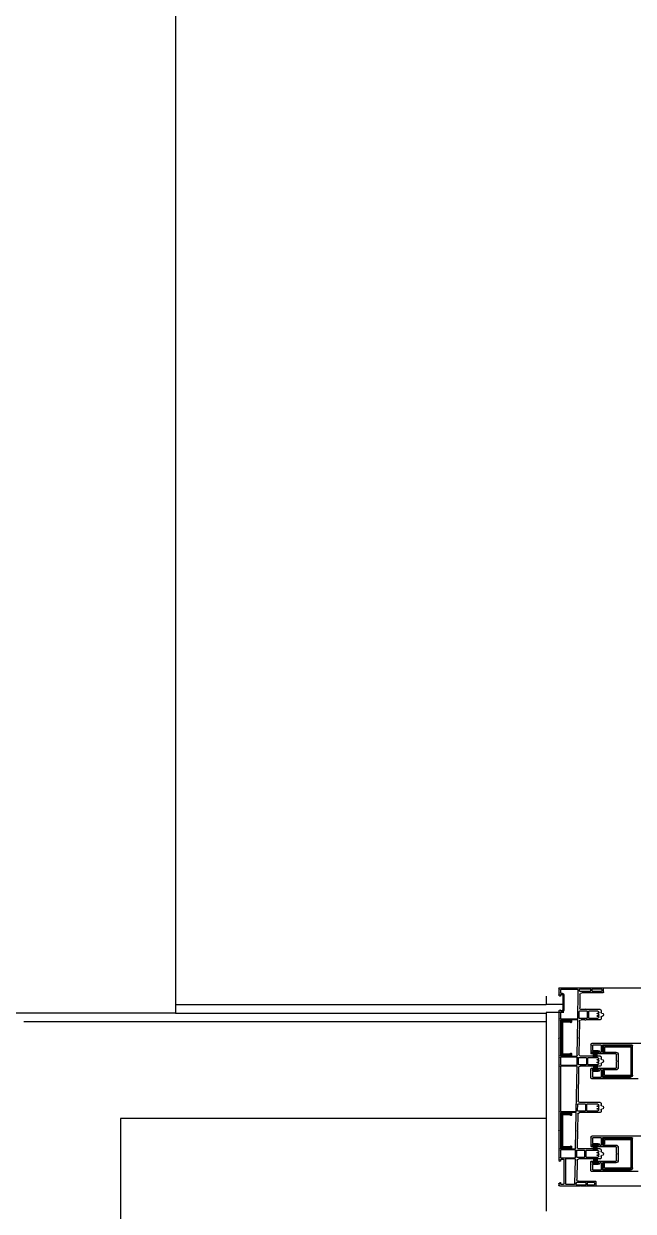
# Model space of a CAD drawing. Header units: millimetres. Extents: x -33000 to 294000, y 0 to 42408.
# Drawn here: x 18980 to 19703, y 12740 to 14147 of the extents above; entities that cross this region are included whole.
import ezdxf

# ---------------------------------------------------------------- set-up
doc = ezdxf.new("R2010")
doc.units = ezdxf.units.MM
doc.header["$LTSCALE"] = 50
doc.layers.add('arch', color=8, linetype='Continuous')

# ---------------------------------------------------------------- blocks, each defined once
blk = doc.blocks.new('A$C310D5BF5')
for p, q in [((1418, 0), (52, 0)), ((1470, 0), (1418, 0)), ((1470, 0), (1470, -8.6)), ((1417, -5), (1417, -1)), ((1418, -6), (1443, -6)), ((1418.8, -3.7), (1418.8, -2.3)), ((1419.3, -1.8), (1430.5, -1.8)), ((1430.5, -4.2), (1419.3, -4.2)), ((1431, -2.3), (1431, -3.7)), ((1432, -3.7), (1432, -2.3)), ((1432.5, -1.8), (1445.3, -1.8)), ((1445.3, -4.2), (1432.5, -4.2)), ((1445, -8), (1445.3, -24)), ((1445.8, -2.3), (1445.8, -3.7)), ((1447, -6), (1447, -3)), ((1447.5, -36.3), (1447, -6)), ((1448, -2), (1467.7, -2)), ((1464, -8.5), (1464, -26.5)), ((1465.5, -8.5), (1465.5, -26.5)), ((1467.7, -6.5), (1466, -6.5)), ((1467.7, -8), (1466, -8)), ((1468.2, -2.5), (1468.2, -6)), ((1468.2, -8.5), (1468.2, -9.7)), ((1468.5, -10), (1468.7, -10)), ((1469.9, -9), (1468.9, -9.9)), ((1420, -27), (1420, -29)), ((1421, -26), (1437.5, -26)), ((1424, -28), (1434.5, -28)), ((1436.5, -28), (1445.7, -28)), ((1437.7, -26), (1438.6, -25.4)), ((1439.3, -26), (1443.3, -26)), ((1467.9, -27), (1466, -27)), ((1468.7, -26.5), (1469.8, -27.2)), ((1470, -27.6), (1470, -58.9)), ((1420, -35), (1420, -37)), ((1421, -38), (1437.5, -38)), ((1422.5, -32.7), (1422.5, -31.3)), ((1422.8, -31), (1424.2, -31)), ((1424.2, -33), (1422.8, -33)), ((1424.2, -30), (1423, -29.8)), ((1423, -34.2), (1424.2, -34)), ((1434.5, -36), (1424, -36)), ((1424.5, -30.7), (1424.5, -30.3)), ((1424.5, -33.7), (1424.5, -33.3)), ((1435, -28.5), (1435, -35.5)), ((1436, -35.5), (1436, -28.5)), ((1445.8, -36), (1436.5, -36)), ((1437.7, -38), (1438.6, -38.6)), ((1439.3, -38), (1443.6, -38)), ((1445.6, -40), (1445.9, -58.9)), ((1446.2, -28.5), (1446.3, -35.5)), ((1448.3, -80.5), (1447.6, -38.5)), ((1467.7, -36.8), (1448, -36.8)), ((1448.1, -38), (1454.7, -38)), ((1455.2, -38.5), (1455.2, -41)), ((1456.2, -41), (1456.2, -38.5)), ((1456.7, -38), (1467.7, -38)), ((1466, -28.5), (1467.7, -28.5)), ((1468.2, -29), (1468.2, -36.3)), ((1468.2, -38.5), (1468.2, -80.5)), ((1360, -66), (1431, -66)), ((1382.5, -103.5), (1382.5, -68.5)), ((1383, -68), (1418, -68)), ((1383, -104.7), (1383, -69.3)), ((1383.3, -69), (1417.2, -69)), ((1417.5, -69.3), (1417.5, -75.5)), ((1418.5, -68.5), (1418.5, -76)), ((1419.5, -76), (1419.5, -68.5)), ((1420, -68), (1429.7, -68)), ((1430.2, -68.5), (1430.2, -74.1)), ((1432, -67), (1432, -78)), ((1445.9, -60.1), (1446.3, -79)), ((1446.2, -59.3), (1446, -59.1)), ((1446, -59.9), (1446.2, -59.7)), ((1469.7, -59.3), (1469.9, -59.1)), ((1469.9, -59.9), (1469.7, -59.7)), ((1470, -60.1), (1470, -168.9)), ((1384.4, -103.3), (1384.4, -70.7)), ((1384.7, -70.4), (1415.8, -70.4)), ((1399.5, -79.5), (1399.5, -94.5)), ((1401.5, -86.4), (1401.5, -79.5)), ((1418, -76.5), (1402.5, -76.5)), ((1402.5, -78.5), (1424.1, -78.5)), ((1416.1, -70.7), (1416.1, -75.5)), ((1416.1, -75.5), (1417.5, -75.5)), ((1421.5, -76.5), (1420, -76.5)), ((1420, -82), (1420, -84)), ((1421, -81), (1444.3, -81)), ((1423.2, -76.3), (1423.2, -76.8)), ((1423.6, -76.5), (1423.6, -75.8)), ((1423.6, -75.8), (1430, -75.8)), ((1423.6, -76.5), (1430, -76.5)), ((1429.7, -74.6), (1423.7, -74.6)), ((1429.9, -75.8), (1423.7, -75.8)), ((1423.7, -77.3), (1424.1, -77.3)), ((1424, -83), (1435.5, -83)), ((1424.6, -77.8), (1424.6, -78)), ((1424.7, -81.9), (1424.7, -76.5)), ((1425, -81.9), (1425, -76.5)), ((1425.3, -81.9), (1425.3, -76.5)), ((1425.6, -81.9), (1425.6, -76.5)), ((1425.9, -81.9), (1425.9, -76.5)), ((1426.2, -81.9), (1426.2, -76.5)), ((1426.5, -81.9), (1426.5, -76.5)), ((1426.6, -81.4), (1426.6, -76.5)), ((1426.9, -81.4), (1426.6, -81.4)), ((1426.9, -81.4), (1426.9, -76.5)), ((1427.1, -81.9), (1427.1, -76.5)), ((1427.4, -81.9), (1427.4, -76.5)), ((1427.7, -81.9), (1427.7, -76.5)), ((1428, -81.9), (1428, -76.5)), ((1428.3, -81.9), (1428.3, -76.5)), ((1428.6, -81.9), (1428.6, -76.5)), ((1428.9, -81.9), (1428.9, -76.5)), ((1429, -78), (1429, -77.8)), ((1429.5, -77.3), (1429.9, -77.3)), ((1429.5, -78.5), (1431.5, -78.5)), ((1430, -76.5), (1430, -75.8)), ((1430.4, -76.8), (1430.4, -76.3)), ((1436, -83.5), (1436, -90.5)), ((1437, -90.5), (1437, -83.5)), ((1437.5, -83), (1446.7, -83)), ((1447.2, -83.5), (1447.3, -90.5)), ((1448.5, -91.3), (1448.3, -82.7)), ((1454.7, -81), (1448.8, -81)), ((1448.8, -82.2), (1467.7, -82.2)), ((1455.2, -78), (1455.2, -80.5)), ((1456.2, -80.5), (1456.2, -78)), ((1467.7, -81), (1456.7, -81)), ((1468.2, -82.7), (1468.2, -91.3)), ((1401.2, -86.8), (1401.4, -86.6)), ((1401.2, -87.2), (1401.4, -87.4)), ((1401.5, -94.5), (1401.5, -87.6)), ((1424.1, -95.5), (1402.5, -95.5)), ((1402.5, -97.5), (1418, -97.5)), ((1416.1, -98.5), (1417.5, -98.5)), ((1416.1, -103.3), (1416.1, -98.5)), ((1417.5, -104.7), (1417.5, -98.5)), ((1418.5, -98), (1418.5, -105.5)), ((1419.5, -105.5), (1419.5, -98)), ((1420, -90), (1420, -92)), ((1420, -97.5), (1421.5, -97.5)), ((1421, -93), (1444.6, -93)), ((1422.5, -87.7), (1422.5, -86.3)), ((1422.8, -86), (1424.2, -86)), ((1424.2, -88), (1422.8, -88)), ((1424.2, -85), (1423, -84.8)), ((1423, -89.2), (1424.2, -89)), ((1423.2, -97.7), (1423.2, -97.2)), ((1423.6, -97.5), (1423.6, -98.2)), ((1423.6, -97.5), (1430, -97.5)), ((1423.6, -98.2), (1430, -98.2)), ((1423.7, -96.7), (1424.1, -96.7)), ((1429.9, -98.2), (1423.7, -98.2)), ((1435.5, -91), (1424, -91)), ((1424.5, -85.7), (1424.5, -85.3)), ((1424.5, -88.7), (1424.5, -88.3)), ((1424.6, -96.2), (1424.6, -96)), ((1424.7, -92.1), (1424.7, -97.5)), ((1425, -92.1), (1425, -97.5)), ((1425.3, -92.1), (1425.3, -97.5)), ((1425.6, -92.1), (1425.6, -97.5)), ((1425.9, -92.1), (1425.9, -97.5)), ((1426.2, -92.1), (1426.2, -97.5)), ((1426.5, -92.1), (1426.5, -97.5)), ((1426.6, -92.6), (1426.6, -97.5)), ((1426.9, -92.6), (1426.6, -92.6)), ((1426.9, -92.6), (1426.9, -97.5)), ((1427.1, -92.1), (1427.1, -97.5)), ((1427.4, -92.1), (1427.4, -97.5)), ((1427.7, -92.1), (1427.7, -97.5)), ((1428, -92.1), (1428, -97.5)), ((1428.3, -92.1), (1428.3, -97.5)), ((1428.6, -92.1), (1428.6, -97.5)), ((1428.9, -92.1), (1428.9, -97.5)), ((1429, -96), (1429, -96.2)), ((1431.5, -95.5), (1429.5, -95.5)), ((1429.5, -96.7), (1429.9, -96.7)), ((1430, -97.5), (1430, -98.2)), ((1430.4, -97.2), (1430.4, -97.7)), ((1432, -107), (1432, -96)), ((1446.8, -91), (1437.5, -91)), ((1446.6, -95), (1447.2, -134)), ((1449.4, -146.3), (1448.5, -93.5)), ((1467.7, -91.8), (1449, -91.8)), ((1449, -93), (1467.7, -93)), ((1468.2, -93.5), (1468.2, -146.3)), ((1376, -108), (1431, -108)), ((1417.2, -105), (1383.3, -105)), ((1415.8, -103.6), (1384.7, -103.6)), ((1418, -106), (1385, -106)), ((1429.7, -106), (1420, -106)), ((1423.7, -99.4), (1429.7, -99.4)), ((1430.2, -99.9), (1430.2, -105.5)), ((1420, -137), (1420, -139)), ((1421, -136), (1445.2, -136)), ((1424.2, -140), (1423, -139.8)), ((1424, -138), (1436.7, -138)), ((1424.5, -140.7), (1424.5, -140.3)), ((1437.2, -138.5), (1437.2, -145.5)), ((1438.2, -145.5), (1438.2, -138.5)), ((1438.7, -138), (1447.6, -138)), ((1448.1, -138.5), (1448.2, -145.5)), ((1420, -145), (1420, -147)), ((1421, -148), (1445.5, -148)), ((1422.5, -142.7), (1422.5, -141.3)), ((1422.8, -141), (1424.2, -141)), ((1424.2, -143), (1422.8, -143)), ((1423, -144.2), (1424.2, -144)), ((1436.7, -146), (1424, -146)), ((1424.5, -143.7), (1424.5, -143.3)), ((1447.7, -146), (1438.7, -146)), ((1447.5, -150), (1447.8, -168.9)), ((1450.2, -190.5), (1449.5, -148.5)), ((1467.7, -146.8), (1449.9, -146.8)), ((1450, -148), (1454.7, -148)), ((1455.2, -148.5), (1455.2, -151)), ((1456.2, -151), (1456.2, -148.5)), ((1456.7, -148), (1467.7, -148)), ((1468.2, -148.5), (1468.2, -190.5)), ((1360, -176), (1431, -176)), ((1382.5, -213.5), (1382.5, -178.5)), ((1383, -178), (1418, -178)), ((1383, -214.7), (1383, -179.3)), ((1383.3, -179), (1417.2, -179)), ((1384.4, -213.3), (1384.4, -180.7)), ((1384.7, -180.4), (1415.8, -180.4)), ((1416.1, -180.7), (1416.1, -185.5)), ((1417.5, -179.3), (1417.5, -185.5)), ((1418.5, -178.5), (1418.5, -186)), ((1419.5, -186), (1419.5, -178.5)), ((1420, -178), (1429.7, -178)), ((1430.2, -178.5), (1430.2, -184.1)), ((1432, -177), (1432, -188)), ((1448.1, -169.3), (1447.9, -169.1)), ((1447.9, -170.1), (1448.2, -189)), ((1448, -169.9), (1448.1, -169.7)), ((1469.7, -169.3), (1469.9, -169.1)), ((1469.9, -169.9), (1469.7, -169.7)), ((1470, -170.1), (1470, -204.3)), ((1399.5, -189.5), (1399.5, -204.5)), ((1401.2, -196.8), (1401.4, -196.6)), ((1401.5, -196.4), (1401.5, -189.5)), ((1418, -186.5), (1402.5, -186.5)), ((1402.5, -188.5), (1424.1, -188.5)), ((1416.1, -185.5), (1417.5, -185.5)), ((1421.5, -186.5), (1420, -186.5)), ((1420, -192), (1420, -194)), ((1421, -191), (1446.2, -191)), ((1422.5, -197.7), (1422.5, -196.3)), ((1422.8, -196), (1424.2, -196)), ((1424.2, -195), (1423, -194.8)), ((1423.2, -186.3), (1423.2, -186.8)), ((1423.6, -186.5), (1423.6, -185.8)), ((1423.6, -185.8), (1430, -185.8)), ((1423.6, -186.5), (1430, -186.5)), ((1429.7, -184.6), (1423.7, -184.6)), ((1429.9, -185.8), (1423.7, -185.8)), ((1423.7, -187.3), (1424.1, -187.3)), ((1424, -193), (1437.7, -193)), ((1424.5, -195.7), (1424.5, -195.3)), ((1424.6, -187.8), (1424.6, -188)), ((1424.7, -191.9), (1424.7, -186.5)), ((1425, -191.9), (1425, -186.5)), ((1425.3, -191.9), (1425.3, -186.5)), ((1425.6, -191.9), (1425.6, -186.5)), ((1425.9, -191.9), (1425.9, -186.5)), ((1426.2, -191.9), (1426.2, -186.5)), ((1426.5, -191.9), (1426.5, -186.5)), ((1426.6, -191.4), (1426.6, -186.5)), ((1426.9, -191.4), (1426.6, -191.4)), ((1426.9, -191.4), (1426.9, -186.5)), ((1427.1, -191.9), (1427.1, -186.5)), ((1427.4, -191.9), (1427.4, -186.5)), ((1427.7, -191.9), (1427.7, -186.5)), ((1428, -191.9), (1428, -186.5)), ((1428.3, -191.9), (1428.3, -186.5)), ((1428.6, -191.9), (1428.6, -186.5)), ((1428.9, -191.9), (1428.9, -186.5)), ((1429, -188), (1429, -187.8)), ((1429.5, -187.3), (1429.9, -187.3)), ((1429.5, -188.5), (1431.5, -188.5)), ((1430, -186.5), (1430, -185.8)), ((1430.4, -186.8), (1430.4, -186.3)), ((1438.2, -193.5), (1438.2, -200.5)), ((1439.2, -200.5), (1439.2, -193.5)), ((1439.7, -193), (1448.6, -193)), ((1449.1, -193.5), (1449.2, -200.5)), ((1450.4, -201.3), (1450.3, -192.7)), ((1454.7, -191), (1450.7, -191)), ((1450.8, -192.2), (1467.7, -192.2)), ((1455.2, -188), (1455.2, -190.5)), ((1456.2, -190.5), (1456.2, -188)), ((1467.7, -191), (1456.7, -191)), ((1468.2, -192.7), (1468.2, -201.3)), ((1401.2, -197.2), (1401.4, -197.4)), ((1401.5, -204.5), (1401.5, -197.6)), ((1424.1, -205.5), (1402.5, -205.5)), ((1402.5, -207.5), (1418, -207.5)), ((1416.1, -208.5), (1417.5, -208.5)), ((1416.1, -213.3), (1416.1, -208.5)), ((1417.5, -214.7), (1417.5, -208.5)), ((1418.5, -208), (1418.5, -215.5)), ((1419.5, -215.5), (1419.5, -208)), ((1420, -200), (1420, -202)), ((1420, -207.5), (1421.5, -207.5)), ((1421, -203), (1446.5, -203)), ((1424.2, -198), (1422.8, -198)), ((1423, -199.2), (1424.2, -199)), ((1423.2, -207.7), (1423.2, -207.2)), ((1423.6, -207.5), (1423.6, -208.2)), ((1423.6, -207.5), (1430, -207.5)), ((1423.6, -208.2), (1430, -208.2)), ((1423.7, -206.7), (1424.1, -206.7)), ((1429.9, -208.2), (1423.7, -208.2)), ((1423.7, -209.4), (1429.7, -209.4)), ((1437.7, -201), (1424, -201)), ((1424.5, -198.7), (1424.5, -198.3)), ((1424.6, -206.2), (1424.6, -206)), ((1424.7, -202.1), (1424.7, -207.5)), ((1425, -202.1), (1425, -207.5)), ((1425.3, -202.1), (1425.3, -207.5)), ((1425.6, -202.1), (1425.6, -207.5)), ((1425.9, -202.1), (1425.9, -207.5)), ((1426.2, -202.1), (1426.2, -207.5)), ((1426.5, -202.1), (1426.5, -207.5)), ((1426.6, -202.6), (1426.6, -207.5)), ((1426.9, -202.6), (1426.6, -202.6)), ((1426.9, -202.6), (1426.9, -207.5)), ((1427.1, -202.1), (1427.1, -207.5)), ((1427.4, -202.1), (1427.4, -207.5)), ((1427.7, -202.1), (1427.7, -207.5)), ((1428, -202.1), (1428, -207.5)), ((1428.3, -202.1), (1428.3, -207.5)), ((1428.6, -202.1), (1428.6, -207.5)), ((1428.9, -202.1), (1428.9, -207.5)), ((1429, -206), (1429, -206.2)), ((1431.5, -205.5), (1429.5, -205.5)), ((1429.5, -206.7), (1429.9, -206.7)), ((1430, -207.5), (1430, -208.2)), ((1430.2, -209.9), (1430.2, -215.5)), ((1430.4, -207.2), (1430.4, -207.7)), ((1432, -217), (1432, -206)), ((1448.7, -201), (1439.7, -201)), ((1448.5, -205), (1448.9, -227.5)), ((1451, -232.5), (1450.4, -203.5)), ((1467.7, -201.8), (1450.9, -201.8)), ((1450.9, -203), (1461.8, -203)), ((1462.3, -203.5), (1462.3, -232.5)), ((1464.1, -204.1), (1464.1, -232.5)), ((1464.6, -203.6), (1467.7, -203.6)), ((1468.2, -204.1), (1468.2, -205.4)), ((1468.5, -205.7), (1468.7, -205.7)), ((1469.9, -204.7), (1468.9, -205.6)), ((1376, -218), (1431, -218)), ((1417.2, -215), (1383.3, -215)), ((1415.8, -213.6), (1384.7, -213.6)), ((1418, -216), (1385, -216)), ((1429.7, -216), (1420, -216)), ((1426.5, -235), (43.5, -235)), ((1426, -230), (1426, -234.5)), ((1446.9, -229.5), (1426.5, -229.5)), ((1443.8, -235), (1426.5, -235)), ((1427.5, -233), (1427.5, -231.5)), ((1428, -231), (1436, -231)), ((1436, -233.5), (1428, -233.5)), ((1436.5, -231.5), (1436.5, -233)), ((1437.5, -233), (1437.5, -231.5)), ((1438, -231), (1449.2, -231)), ((1449.3, -233.5), (1438, -233.5)), ((1443.8, -235), (1444.3, -234.5)), ((1444.3, -234.5), (1444.8, -235)), ((1469, -235), (1444.8, -235)), ((1449.7, -231.5), (1449.8, -233)), ((1461.8, -233), (1451.5, -233)), ((1467.7, -233), (1464.6, -233)), ((1468.2, -231.3), (1468.2, -232.5)), ((1468.7, -231), (1468.5, -231)), ((1469.9, -232), (1468.9, -231.1)), ((1470, -232.4), (1470, -234))]:
    blk.add_line(p, q)
at = {"lineweight": 50}
for p, q in [((1457.2, -39), (1466.2, -39)), ((1457.2, -40), (1457.2, -39)), ((1457.2, -39), (1466.2, -39)), ((1457.2, -40), (1457.2, -39)), ((1457.2, -39), (1466.2, -39)), ((1457.2, -40), (1457.2, -39)), ((1457.2, -40), (1465.7, -40)), ((1457.2, -40), (1465.7, -40)), ((1457.2, -40), (1465.7, -40)), ((1466.2, -40.5), (1466.2, -78.5)), ((1466.2, -40.5), (1466.2, -78.5)), ((1466.2, -40.5), (1466.2, -78.5)), ((1467.2, -40), (1467.2, -79)), ((1467.2, -40), (1467.2, -79)), ((1467.2, -40), (1467.2, -79)), ((1457.2, -79), (1465.7, -79)), ((1457.2, -80), (1457.2, -79)), ((1457.2, -79), (1465.7, -79)), ((1457.2, -80), (1457.2, -79)), ((1457.2, -79), (1465.7, -79)), ((1457.2, -80), (1457.2, -79)), ((1457.2, -80), (1466.2, -80)), ((1457.2, -80), (1466.2, -80)), ((1457.2, -80), (1466.2, -80)), ((1457.2, -149), (1466.2, -149)), ((1457.2, -150), (1457.2, -149)), ((1457.2, -150), (1465.7, -150)), ((1466.2, -150.5), (1466.2, -188.5)), ((1467.2, -150), (1467.2, -189)), ((1457.2, -189), (1465.7, -189)), ((1457.2, -190), (1457.2, -189)), ((1457.2, -190), (1466.2, -190))]:
    blk.add_line(p, q, dxfattribs=at)
for centre, radius, start, end in [((1418, -1), 1, 90, 180), ((1469, -1), 1, 0, 90), ((1418, -5), 1, 180, 270), ((1419.3, -2.3), 0.5, 90, 180), ((1419.3, -3.7), 0.5, 180, 270), ((1430.5, -2.3), 0.5, 0, 90), ((1430.5, -3.7), 0.5, 270, 360), ((1432.5, -2.3), 0.5, 90, 180), ((1432.5, -3.7), 0.5, 180, 270), ((1443, -8), 2, 1, 90), ((1445.3, -2.3), 0.5, 0, 90), ((1445.3, -3.7), 0.5, 270, 0), ((1448, -3), 1, 90, 180), ((1449, -6), 2, 180, 181), ((1466, -8.5), 2, 90, 180), ((1466, -8.5), 0.5, 90, 180), ((1467.7, -2.5), 0.5, 0, 90), ((1467.7, -6), 0.5, 270, 0), ((1467.7, -8.5), 0.5, 0, 90), ((1468.5, -9.7), 0.3, 180, 270), ((1468.7, -9.7), 0.3, 270, 315), ((1469.5, -8.6), 0.5, 315, 360), ((1421, -27), 1, 90, 180), ((1424, -29.5), 1.5, 90, 169.1231), ((1434.5, -28.5), 0.5, 0, 90), ((1436.5, -28.5), 0.5, 90, 180), ((1437.5, -25.7), 0.3, 270, 300), ((1438.7, -25.7), 0.3, 0, 120), ((1439.3, -25.7), 0.3, 180, 270), ((1443.3, -24), 2, 270, 1), ((1445.7, -28.5), 0.5, 1, 90), ((1466, -26.5), 2, 180, 270), ((1466, -26.5), 0.5, 180, 270), ((1467.9, -26.7), 0.3, 270, 350.4059), ((1468.5, -26.8), 0.3, 57.1559, 170.4059), ((1469.5, -27.6), 0.5, 0, 60), ((1419, -32), 2, 90, 270), ((1419, -29), 1, 270, 0), ((1419, -35), 1, 0, 90), ((1421, -37), 1, 180, 270), ((1423, -29.3), 0.5, 169.1231, 262.2684), ((1422.8, -31.3), 0.3, 90, 180.0162), ((1422.8, -32.7), 0.3, 179.9838, 270), ((1423, -34.7), 0.5, 97.7316, 190.8769), ((1424, -34.5), 1.5, 190.8769, 270), ((1424.2, -30.3), 0.3, 0, 82.2684), ((1424.2, -30.7), 0.3, 270, 360), ((1424.2, -33.3), 0.3, 0, 90), ((1424.2, -33.7), 0.3, 277.7316, 0), ((1434.5, -35.5), 0.5, 270, 0), ((1436.5, -35.5), 0.5, 180, 270), ((1437.5, -38.3), 0.3, 60, 90), ((1438.7, -38.3), 0.3, 240, 0), ((1439.3, -38.3), 0.3, 90, 180), ((1443.6, -40), 2, 1, 90), ((1445.8, -35.5), 0.5, 270, 1), ((1448, -36.3), 0.5, 181, 270), ((1448.1, -38.5), 0.5, 90, 181), ((1454.7, -38.5), 0.5, 0, 90), ((1455.7, -41), 0.5, 180, 0), ((1456.7, -38.5), 0.5, 90, 180), ((1467.7, -29), 0.5, 0, 90), ((1467.7, -36.3), 0.5, 270, 0), ((1467.7, -38.5), 0.5, 0, 90), ((1383, -68.5), 0.5, 90, 180), ((1383.3, -69.3), 0.3, 90, 180), ((1417.2, -69.3), 0.3, 0, 90), ((1418, -68.5), 0.5, 360, 90), ((1420, -68.5), 0.5, 90, 180), ((1429.7, -68.5), 0.5, 0, 90), ((1431, -67), 1, 0, 90), ((1446.2, -58.9), 0.3, 181, 225.5), ((1446.2, -60.1), 0.3, 135.5, 181), ((1446, -59.5), 0.3, 315.5, 45.5), ((1469.9, -59.5), 0.3, 135, 225), ((1469.7, -58.9), 0.3, 315, 360), ((1469.7, -60.1), 0.3, 0, 45), ((1384.7, -70.7), 0.3, 90, 180), ((1402.5, -79.5), 3, 90, 180), ((1402.5, -79.5), 1, 90, 180), ((1415.8, -70.7), 0.3, 0, 90), ((1418, -76), 0.5, 270, 360), ((1419, -84), 1, 270, 0), ((1420, -76), 0.5, 180, 270), ((1421, -82), 1, 90, 180), ((1421.5, -76), 0.5, 270, 352.1625), ((1423.7, -76.3), 1.7, 90, 172.1625), ((1424, -84.5), 1.5, 90, 169.1231), ((1423, -84.3), 0.5, 169.1231, 262.2684), ((1423.7, -76.3), 0.5, 90, 180), ((1423.7, -76.8), 0.5, 180, 270), ((1424.1, -77.8), 0.5, 0, 90), ((1424.1, -78), 0.5, 270, 0), ((1429.5, -77.8), 0.5, 90, 180), ((1429.5, -78), 0.5, 180, 270), ((1429.7, -74.1), 0.5, 270, 0), ((1429.9, -76.3), 0.5, 0, 90), ((1429.9, -76.8), 0.5, 270, 0), ((1431.5, -78), 0.5, 270, 0), ((1435.5, -83.5), 0.5, 0, 90), ((1437.5, -83.5), 0.5, 90, 180), ((1444.3, -79), 2, 270, 1), ((1446.7, -83.5), 0.5, 1, 90), ((1448.8, -80.5), 0.5, 181, 270), ((1448.8, -82.7), 0.5, 90, 181), ((1454.7, -80.5), 0.5, 270, 0), ((1455.7, -78), 0.5, 0, 180), ((1456.7, -80.5), 0.5, 180, 270), ((1467.7, -80.5), 0.5, 270, 0), ((1467.7, -82.7), 0.5, 0, 90), ((1402.5, -94.5), 3, 180, 270), ((1401.4, -87), 0.3, 135, 225), ((1401.2, -86.4), 0.3, 315, 0), ((1401.2, -87.6), 0.3, 0, 45), ((1402.5, -94.5), 1, 180, 270), ((1419, -87), 2, 90, 270), ((1418, -98), 0.5, 0, 90), ((1419, -90), 1, 0, 90), ((1420, -98), 0.5, 90, 180), ((1421, -92), 1, 180, 270), ((1421.5, -98), 0.5, 7.8375, 90), ((1423.7, -97.7), 1.7, 187.8375, 270), ((1422.8, -86.3), 0.3, 90, 180.0162), ((1422.8, -87.7), 0.3, 179.9838, 270), ((1423, -89.7), 0.5, 97.7316, 190.8769), ((1424, -89.5), 1.5, 190.8769, 270), ((1423.7, -97.2), 0.5, 90, 180), ((1423.7, -97.7), 0.5, 180, 270), ((1424.1, -96), 0.5, 0, 90), ((1424.1, -96.2), 0.5, 270, 0), ((1424.2, -85.3), 0.3, 0, 82.2684), ((1424.2, -85.7), 0.3, 270, 360), ((1424.2, -88.3), 0.3, 0, 90), ((1424.2, -88.7), 0.3, 277.7316, 0), ((1429.5, -96), 0.5, 90, 180), ((1429.5, -96.2), 0.5, 180, 270), ((1429.9, -97.2), 0.5, 0, 90), ((1429.9, -97.7), 0.5, 270, 0), ((1431.5, -96), 0.5, 0, 90), ((1435.5, -90.5), 0.5, 270, 0), ((1437.5, -90.5), 0.5, 180, 270), ((1444.6, -95), 2, 1, 90), ((1446.8, -90.5), 0.5, 270, 1), ((1449, -91.3), 0.5, 181, 270), ((1449, -93.5), 0.5, 90, 181), ((1467.7, -91.3), 0.5, 270, 0), ((1467.7, -93.5), 0.5, 0, 90), ((1385, -103.5), 2.5, 180, 270), ((1383.3, -104.7), 0.3, 180, 270), ((1384.7, -103.3), 0.3, 180, 270), ((1415.8, -103.3), 0.3, 270, 0), ((1417.2, -104.7), 0.3, 270, 0), ((1418, -105.5), 0.5, 270, 0), ((1420, -105.5), 0.5, 180, 270), ((1429.7, -99.9), 0.5, 0, 90), ((1429.7, -105.5), 0.5, 270, 0), ((1431, -107), 1, 270, 0), ((1419, -142), 2, 90, 270), ((1419, -139), 1, 270, 0), ((1421, -137), 1, 90, 180), ((1424, -139.5), 1.5, 90, 169.1231), ((1423, -139.3), 0.5, 169.1231, 262.2684), ((1424.2, -140.3), 0.3, 0, 82.2684), ((1424.2, -140.7), 0.3, 270, 0), ((1436.7, -138.5), 0.5, 0, 90), ((1438.7, -138.5), 0.5, 90, 180), ((1445.2, -134), 2, 270, 1), ((1447.6, -138.5), 0.5, 1, 90), ((1419, -145), 1, 0, 90), ((1421, -147), 1, 180, 270), ((1422.8, -141.3), 0.3, 90, 180.0162), ((1422.8, -142.7), 0.3, 179.9838, 270), ((1423, -144.7), 0.5, 97.7316, 190.8769), ((1424, -144.5), 1.5, 190.8769, 270), ((1424.2, -143.3), 0.3, 0, 90), ((1424.2, -143.7), 0.3, 277.7316, 0), ((1436.7, -145.5), 0.5, 270, 0), ((1438.7, -145.5), 0.5, 180, 270), ((1445.5, -150), 2, 1, 90), ((1447.7, -145.5), 0.5, 270, 1), ((1449.9, -146.3), 0.5, 181, 270), ((1450, -148.5), 0.5, 90, 181), ((1454.7, -148.5), 0.5, 0, 90), ((1455.7, -151), 0.5, 180, 0), ((1456.7, -148.5), 0.5, 90, 180), ((1467.7, -146.3), 0.5, 270, 0), ((1467.7, -148.5), 0.5, 0, 90), ((1448.1, -168.9), 0.3, 181, 225.5), ((1469.7, -168.9), 0.3, 315, 0), ((1383, -178.5), 0.5, 90, 180), ((1383.3, -179.3), 0.3, 90, 180), ((1384.7, -180.7), 0.3, 90, 180), ((1415.8, -180.7), 0.3, 0, 90), ((1417.2, -179.3), 0.3, 0, 90), ((1418, -178.5), 0.5, 360, 90), ((1420, -178.5), 0.5, 90, 180), ((1429.7, -178.5), 0.5, 0, 90), ((1431, -177), 1, 0, 90), ((1448.2, -170.1), 0.3, 135.5, 181), ((1447.9, -169.5), 0.3, 315.5, 45.5), ((1469.9, -169.5), 0.3, 135, 225), ((1469.7, -170.1), 0.3, 0, 45), ((1402.5, -189.5), 3, 90, 180), ((1401.4, -197), 0.3, 135, 225), ((1401.2, -196.4), 0.3, 315, 0), ((1402.5, -189.5), 1, 90, 180), ((1419, -197), 2, 90, 270), ((1418, -186), 0.5, 270, 360), ((1419, -194), 1, 270, 0), ((1420, -186), 0.5, 180, 270), ((1421, -192), 1, 90, 180), ((1421.5, -186), 0.5, 270, 352.1625), ((1423.7, -186.3), 1.7, 90, 172.1625), ((1424, -194.5), 1.5, 90, 169.1231), ((1423, -194.3), 0.5, 169.1231, 262.2684), ((1422.8, -196.3), 0.3, 90, 180.0162), ((1423.7, -186.3), 0.5, 90, 180), ((1423.7, -186.8), 0.5, 180, 270), ((1424.1, -187.8), 0.5, 0, 90), ((1424.1, -188), 0.5, 270, 0), ((1424.2, -195.3), 0.3, 0, 82.2684), ((1424.2, -195.7), 0.3, 270, 0), ((1429.5, -187.8), 0.5, 90, 180), ((1429.5, -188), 0.5, 180, 270), ((1429.7, -184.1), 0.5, 270, 0), ((1429.9, -186.3), 0.5, 0, 90), ((1429.9, -186.8), 0.5, 270, 0), ((1431.5, -188), 0.5, 270, 0), ((1437.7, -193.5), 0.5, 0, 90), ((1439.7, -193.5), 0.5, 90, 180), ((1446.2, -189), 2, 270, 1), ((1448.6, -193.5), 0.5, 1, 90), ((1450.7, -190.5), 0.5, 181, 270), ((1450.8, -192.7), 0.5, 90, 181), ((1454.7, -190.5), 0.5, 270, 0), ((1455.7, -188), 0.5, 0, 180), ((1456.7, -190.5), 0.5, 180, 270), ((1467.7, -190.5), 0.5, 270, 0), ((1467.7, -192.7), 0.5, 0, 90), ((1402.5, -204.5), 3, 180, 270), ((1401.2, -197.6), 0.3, 0, 45), ((1402.5, -204.5), 1, 180, 270), ((1418, -208), 0.5, 0, 90), ((1419, -200), 1, 0, 90), ((1420, -208), 0.5, 90, 180), ((1421, -202), 1, 180, 270), ((1421.5, -208), 0.5, 7.8375, 90), ((1423.7, -207.7), 1.7, 187.8375, 270), ((1422.8, -197.7), 0.3, 179.9838, 270), ((1423, -199.7), 0.5, 97.7316, 190.8769), ((1424, -199.5), 1.5, 190.8769, 270), ((1423.7, -207.2), 0.5, 90, 180), ((1423.7, -207.7), 0.5, 180, 270), ((1424.1, -206), 0.5, 0, 90), ((1424.1, -206.2), 0.5, 270, 0), ((1424.2, -198.3), 0.3, 0, 90), ((1424.2, -198.7), 0.3, 277.7316, 0), ((1429.5, -206), 0.5, 90, 180), ((1429.5, -206.2), 0.5, 180, 270), ((1429.7, -209.9), 0.5, 0, 90), ((1429.9, -207.2), 0.5, 0, 90), ((1429.9, -207.7), 0.5, 270, 0), ((1431.5, -206), 0.5, 0, 90), ((1437.7, -200.5), 0.5, 270, 0), ((1439.7, -200.5), 0.5, 180, 270), ((1446.5, -205), 2, 1, 90), ((1448.7, -200.5), 0.5, 270, 1), ((1450.9, -201.3), 0.5, 181, 270), ((1450.9, -203.5), 0.5, 90, 181), ((1461.8, -203.5), 0.5, 0, 90), ((1464.6, -204.1), 0.5, 90, 180), ((1467.7, -201.3), 0.5, 270, 0), ((1467.7, -204.1), 0.5, 0, 90), ((1468.5, -205.4), 0.3, 180, 270), ((1468.7, -205.4), 0.3, 270, 315), ((1469.5, -204.3), 0.5, 315, 0.0065), ((1385, -213.5), 2.5, 180, 270), ((1383.3, -214.7), 0.3, 180, 270), ((1384.7, -213.3), 0.3, 180, 270), ((1415.8, -213.3), 0.3, 270, 0), ((1417.2, -214.7), 0.3, 270, 0), ((1418, -215.5), 0.5, 270, 0), ((1420, -215.5), 0.5, 180, 270), ((1429.7, -215.5), 0.5, 270, 0), ((1431, -217), 1, 270, 0), ((1426.5, -230), 0.5, 90, 180), ((1426.5, -234.5), 0.5, 180, 270), ((1428, -231.5), 0.5, 90, 180), ((1428, -233), 0.5, 180, 270), ((1436, -231.5), 0.5, 0, 90), ((1436, -233), 0.5, 270, 0), ((1438, -231.5), 0.5, 90, 180), ((1438, -233), 0.5, 180, 270), ((1446.9, -227.5), 2, 270, 1), ((1449.2, -231.5), 0.5, 1, 90), ((1449.3, -233), 0.5, 270, 1), ((1451.5, -232.5), 0.5, 181, 270), ((1461.8, -232.5), 0.5, 270, 0), ((1464.6, -232.5), 0.5, 180, 270), ((1467.7, -232.5), 0.5, 270, 0), ((1468.5, -231.3), 0.3, 90, 180), ((1468.7, -231.3), 0.3, 45, 90), ((1469, -234), 1, 270, 0.0046), ((1469.5, -232.4), 0.5, 359.9935, 45)]:
    blk.add_arc(centre, radius, start, end)
for centre, radius, start, end in [((1465.7, -40.5), 0.5, 0, 90), ((1465.7, -40.5), 0.5, 0, 90), ((1465.7, -40.5), 0.5, 0, 90), ((1466.2, -40), 1, 0, 90), ((1466.2, -40), 1, 0, 90), ((1466.2, -40), 1, 0, 90), ((1465.7, -78.5), 0.5, 270, 0), ((1465.7, -78.5), 0.5, 270, 0), ((1465.7, -78.5), 0.5, 270, 0), ((1466.2, -79), 1, 270, 0), ((1466.2, -79), 1, 270, 0), ((1466.2, -79), 1, 270, 0), ((1465.7, -150.5), 0.5, 0, 90), ((1466.2, -150), 1, 0, 90), ((1465.7, -188.5), 0.5, 270, 0), ((1466.2, -189), 1, 270, 0)]:
    blk.add_arc(centre, radius, start, end, dxfattribs=at)

msp = doc.modelspace()

# ---------------------------------------------------------------- linework, layer by layer
at = {"layer": 'arch'}
for p, q in [((19159.6, 15564.5), (19159.6, 12974.5)), ((19599.6, 12994.5), (19599.6, 12984.5)), ((19159.6, 12984.5), (19599.6, 12984.5)), ((19620.6, 12984.5), (19599.6, 12984.5)), ((19159.6, 12974.5), (18959.6, 12974.5)), ((18979.6, 12964.5), (19599.6, 12964.5)), ((19159.6, 12974.5), (19599.6, 12974.5)), ((19599.6, 12975), (19599.6, 12749.5)), ((19620.6, 12975), (19599.6, 12975))]:
    msp.add_line(p, q, dxfattribs=at)
at = {"layer": 'arch', "ltscale": 2}
for p, q in [((19094.6, 12849.5), (19094.6, 11524.5)), ((19599.6, 12849.5), (19094.6, 12849.5)), ((19599.6, 12849), (19599.6, 12739.5))]:
    msp.add_line(p, q, dxfattribs=at)

# ---------------------------------------------------------------- block references
at = {"layer": 'arch', "ltscale": 2, "xscale": -1}
msp.add_blockref('A$C310D5BF5', (21084.6, 13004.5), dxfattribs=at)

doc.saveas('drawing.dxf')
